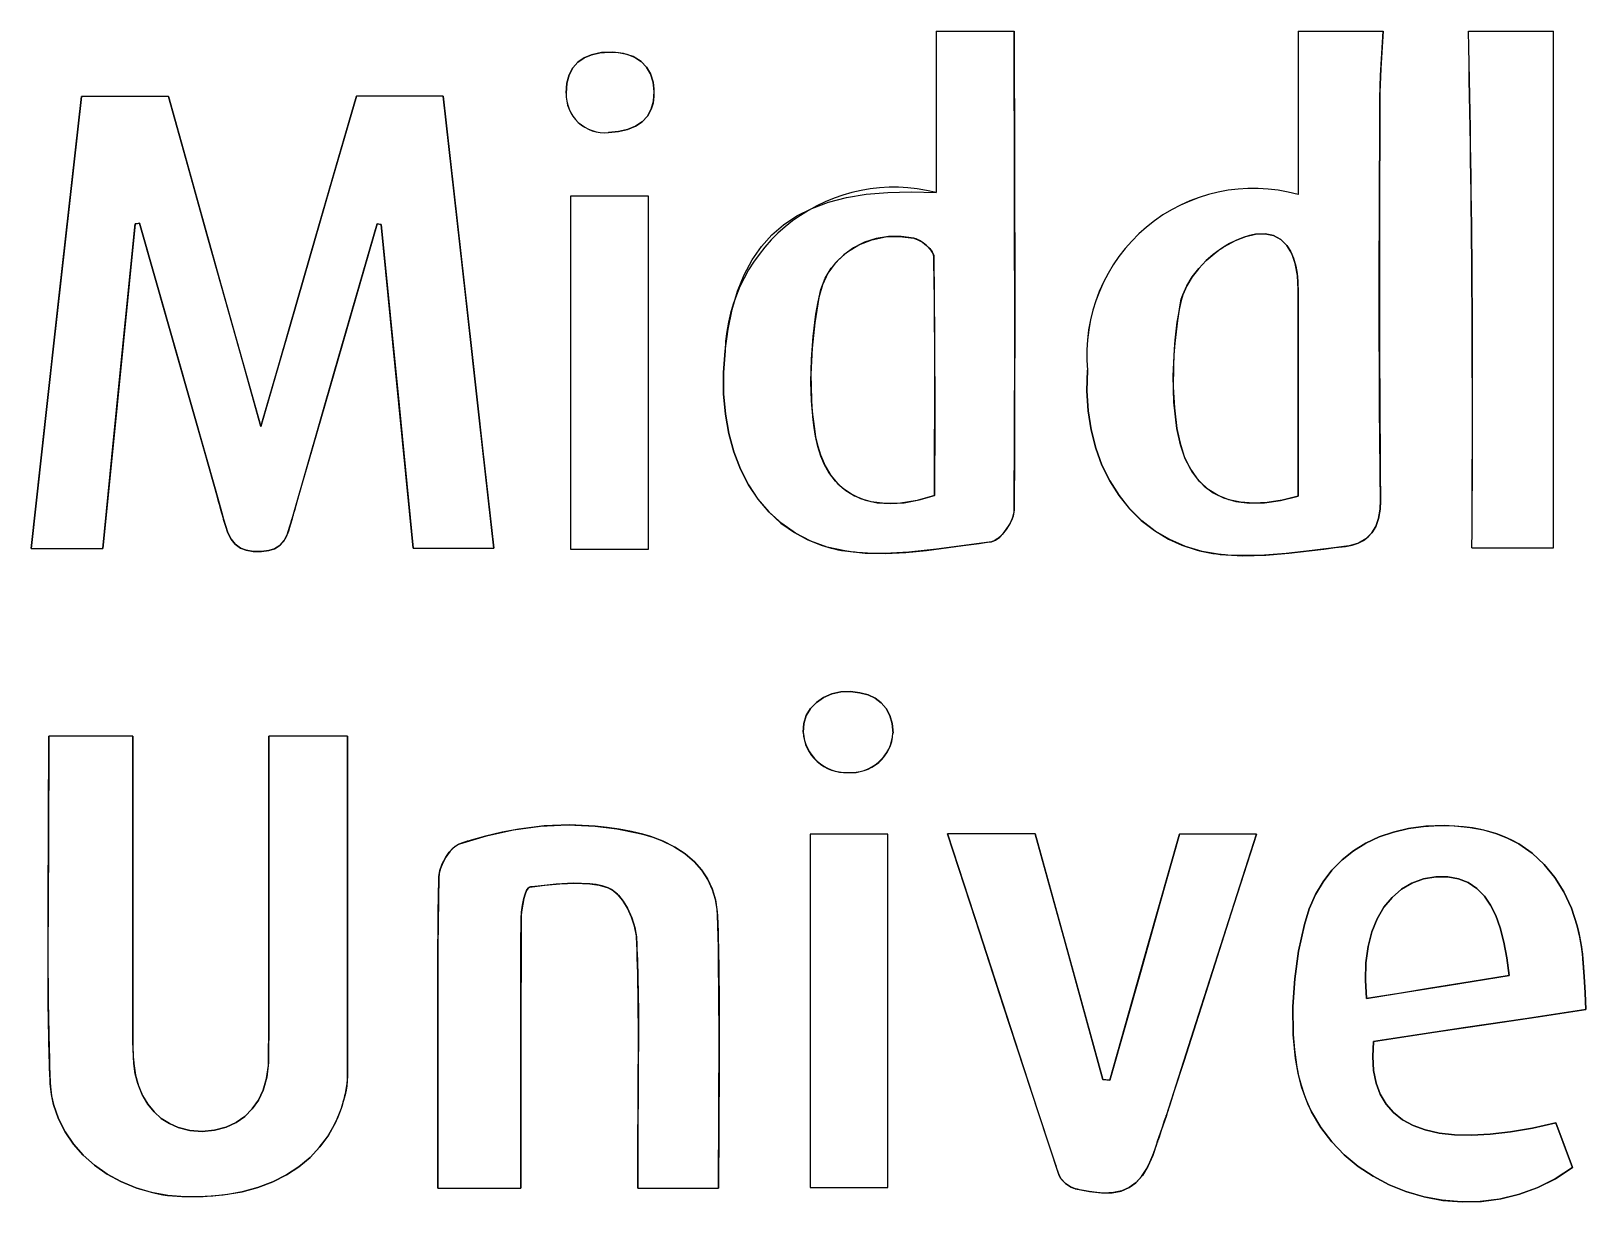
# Model space of a CAD drawing. Header units: millimetres. Extents: x 10 to 189, y 6 to 166.
# Drawn here: x 48.09 to 57.36, y 84.75 to 91.73 of the extents above; entities that cross this region are included whole.
import ezdxf

# ---------------------------------------------------------------- set-up
doc = ezdxf.new("R2010")
doc.units = ezdxf.units.MM

msp = doc.modelspace()

# ---------------------------------------------------------------- linework, layer by layer
at = {"color": 7, "linetype": 'Continuous'}
for p, q in [((53.4878, 91.729), (53.4878, 90.7664)), ((53.4878, 91.729), (53.9535, 91.729)), ((55.6468, 91.729), (55.6468, 90.7545)), ((55.6468, 91.729), (56.1548, 91.729)), ((56.6628, 91.729), (57.1708, 91.729)), ((57.1708, 88.6485), (57.1708, 91.729)), ((48.9096, 91.3394), (48.3914, 91.3394)), ((50.5492, 91.3403), (50.0317, 91.3403)), ((51.3078, 90.7452), (51.3078, 88.6406)), ((51.7731, 90.7452), (51.3078, 90.7452)), ((51.7731, 88.6406), (51.7731, 90.7452)), ((56.684, 88.6485), (57.1708, 88.6485)), ((48.091, 88.6443), (48.5193, 88.6443)), ((50.3699, 88.6453), (50.851, 88.6453)), ((51.3078, 88.6406), (51.7731, 88.6406)), ((48.697, 87.5255), (48.1975, 87.5255)), ((49.9789, 87.5254), (49.5086, 87.5254)), ((52.7364, 86.9398), (52.7364, 84.8336)), ((53.2014, 86.9398), (52.7364, 86.9398)), ((53.2014, 84.8336), (53.2014, 86.9398)), ((54.0795, 86.943), (53.5565, 86.943)), ((55.3987, 86.9407), (54.9392, 86.9407)), ((50.5176, 84.8309), (51.0112, 84.8309)), ((51.71, 84.8295), (52.1903, 84.8295)), ((52.7364, 84.8336), (53.2014, 84.8336))]:
    msp.add_line(p, q, dxfattribs=at)
at = {"color": 7, "linetype": 'Continuous', "flags": 128}
for points in [[(52.2298, 89.8235), (52.2204, 89.6927), (52.2211, 89.5662), (52.2319, 89.4449), (52.2523, 89.3293), (52.2823, 89.2202), (52.3216, 89.118), (52.37, 89.0235), (52.4261, 88.9389), (52.4904, 88.8628), (52.5629, 88.7959), (52.6432, 88.7388), (52.7203, 88.6971), (52.8032, 88.6638), (52.8226, 88.6575), (52.8423, 88.6517), (52.8622, 88.6463), (52.8825, 88.6414), (52.903, 88.637), (52.9238, 88.633), (52.9449, 88.6295), (53.0646, 88.617), (53.186, 88.6148), (53.3086, 88.6206), (53.432, 88.6325), (53.6493, 88.6612), (53.7444, 88.6746), (53.7568, 88.6763), (53.7693, 88.678), (53.7816, 88.6797), (53.794, 88.6813), (53.8064, 88.6829), (53.8188, 88.6845), (53.8428, 88.6933), (53.8682, 88.7123), (53.888, 88.7326), (53.9066, 88.7563), (53.9274, 88.7893), (53.9433, 88.8232), (53.9519, 88.8517), (53.9537, 88.8634), (53.954, 88.8683), (53.9541, 88.8704), (53.9541, 88.8713), (53.9542, 88.8717), (53.9542, 88.8719), (53.9542, 88.872), (53.9542, 88.872), (53.9542, 88.872), (53.9574, 89.8243), (53.9561, 90.7767), (53.9535, 91.729)], [(53.9535, 91.729), (53.9573, 90.1291), (53.9568, 89.4251), (53.9556, 89.1154), (53.9548, 88.9791), (53.9545, 88.9191), (53.9544, 88.9097), (53.9543, 88.9003), (53.9543, 88.8909), (53.9542, 88.8815), (53.9542, 88.872), (53.9477, 88.8358), (53.9309, 88.7958), (53.9066, 88.7563), (53.8827, 88.7267), (53.8573, 88.7031), (53.8352, 88.6894), (53.8258, 88.686), (53.8218, 88.685), (53.8201, 88.6847), (53.8193, 88.6846), (53.819, 88.6845), (53.8189, 88.6845), (53.8188, 88.6845), (53.8188, 88.6845), (53.8188, 88.6845), (53.6554, 88.6621), (53.4908, 88.6395), (53.3262, 88.622), (53.2181, 88.6156), (53.1109, 88.6151), (53.0175, 88.6206), (53.0053, 88.6218), (52.9932, 88.6231), (52.9811, 88.6245), (52.969, 88.626), (52.9569, 88.6277), (52.9449, 88.6295), (52.839, 88.6526), (52.7407, 88.6879), (52.6501, 88.7346), (52.5676, 88.7922), (52.4932, 88.8599), (52.4273, 88.9372), (52.37, 89.0235), (52.3216, 89.118), (52.2823, 89.2202), (52.2523, 89.3293), (52.2319, 89.4449), (52.2211, 89.5662), (52.2204, 89.6927), (52.2298, 89.8235)], [(54.3912, 89.7067), (54.3877, 89.5836), (54.395, 89.4649), (54.4127, 89.3512), (54.4404, 89.2432), (54.4777, 89.1414), (54.5243, 89.0466), (54.5797, 88.9591), (54.6421, 88.8813), (54.7123, 88.8119), (54.7899, 88.7514), (54.8744, 88.7004), (54.9543, 88.6639), (55.0391, 88.6356), (55.0587, 88.6304), (55.0786, 88.6257), (55.0988, 88.6214), (55.1191, 88.6175), (55.1397, 88.6141), (55.1605, 88.6112), (55.1815, 88.6087), (55.3174, 88.6011), (55.4547, 88.6048), (55.5927, 88.6163), (55.7308, 88.6323), (55.7998, 88.6408), (55.8685, 88.6492), (55.929, 88.6563), (55.9699, 88.6645), (56.0061, 88.6765), (56.0377, 88.6925), (56.0648, 88.7126), (56.0874, 88.7369), (56.111, 88.776), (56.1272, 88.823), (56.1363, 88.878), (56.1387, 88.9336), (56.1386, 88.9403), (56.1382, 88.9664), (56.1378, 88.996), (56.1374, 89.0257), (56.1371, 89.0554), (56.1367, 89.085), (56.1363, 89.1147), (56.1331, 89.4856), (56.1315, 90.1479), (56.1329, 90.8102), (56.1339, 91.1016), (56.1343, 91.2299), (56.1343, 91.2443), (56.1343, 91.2587), (56.1344, 91.2731), (56.1344, 91.2874), (56.1344, 91.3018), (56.1345, 91.3162), (56.1345, 91.3306), (56.1383, 91.4634), (56.1465, 91.5962), (56.1548, 91.729)], [(56.1548, 91.729), (56.1407, 91.5059), (56.136, 91.4078), (56.1349, 91.3646), (56.1346, 91.3456), (56.1345, 91.3372), (56.1345, 91.3335), (56.1345, 91.3319), (56.1345, 91.3312), (56.1345, 91.3309), (56.1345, 91.3307), (56.1345, 91.3306), (56.1322, 90.578), (56.1317, 89.8253), (56.1358, 89.163), (56.1362, 89.1214), (56.1367, 89.0798), (56.1373, 89.0382), (56.1378, 88.9966), (56.1384, 88.9549), (56.1387, 88.935), (56.1387, 88.9258), (56.1363, 88.878), (56.1272, 88.823), (56.111, 88.776), (56.0874, 88.7369), (56.052, 88.7022), (56.0066, 88.6767), (55.9509, 88.6601), (55.9209, 88.6552), (55.8762, 88.6501), (55.8278, 88.6443), (55.7794, 88.6383), (55.7308, 88.6323), (55.5761, 88.6147), (55.4216, 88.6031), (55.2866, 88.6017), (55.2277, 88.6046), (55.22, 88.6052), (55.2123, 88.6058), (55.2046, 88.6065), (55.1969, 88.6072), (55.1892, 88.6079), (55.1815, 88.6087), (55.0753, 88.6264), (54.9752, 88.656), (54.8816, 88.6967), (54.7948, 88.748), (54.7153, 88.8093), (54.6435, 88.8798), (54.5797, 88.9591), (54.5243, 89.0466), (54.4777, 89.1414), (54.4404, 89.2432), (54.4127, 89.3512), (54.395, 89.4649), (54.3877, 89.5836), (54.3912, 89.7067)], [(51.2816, 91.3594), (51.286, 91.4177), (51.2997, 91.4676), (51.3218, 91.5093), (51.3519, 91.5431), (51.3892, 91.5692), (51.433, 91.5879), (51.4829, 91.5993), (51.538, 91.6038), (51.5937, 91.6011), (51.6445, 91.591), (51.6898, 91.5733), (51.7288, 91.5479), (51.7607, 91.5149), (51.7847, 91.4741), (51.8002, 91.4254), (51.8057, 91.3837), (51.8057, 91.3395), (51.8, 91.2992), (51.789, 91.2634), (51.7663, 91.2223), (51.7349, 91.1888), (51.6955, 91.1624), (51.6484, 91.1431), (51.5943, 91.1305), (51.5336, 91.1244)], [(51.5336, 91.1244), (51.5943, 91.1305), (51.6484, 91.1431), (51.6955, 91.1624), (51.7349, 91.1888), (51.7663, 91.2223), (51.789, 91.2634), (51.8025, 91.3121), (51.8063, 91.3688), (51.8002, 91.4254), (51.7847, 91.4741), (51.7607, 91.5149), (51.7288, 91.5479), (51.6812, 91.5774), (51.6248, 91.5959), (51.5608, 91.6036), (51.4935, 91.6008), (51.433, 91.5879), (51.3892, 91.5692), (51.3519, 91.5431), (51.3218, 91.5093), (51.2997, 91.4676), (51.286, 91.4177), (51.2816, 91.3594)], [(48.3914, 91.3394), (48.2234, 89.8319), (48.091, 88.6443)], [(48.091, 88.6443), (48.1754, 89.4009), (48.2594, 90.1548), (48.3914, 91.3394)], [(49.4609, 89.3721), (49.3531, 89.757), (49.2482, 90.1311), (49.1457, 90.4968), (49.027, 90.9203), (48.9096, 91.3394)], [(48.9096, 91.3394), (49.0092, 90.984), (49.1095, 90.6258), (49.2114, 90.2626), (49.2928, 89.972), (49.3759, 89.6755), (49.4609, 89.3721)], [(50.0317, 91.3403), (49.8756, 90.802), (49.7178, 90.2578), (49.6337, 89.9678), (49.5482, 89.673), (49.4609, 89.3721)], [(49.4609, 89.3721), (49.5717, 89.7539), (49.6797, 90.1265), (49.7858, 90.4923), (49.9091, 90.9176), (50.0317, 91.3403)], [(50.851, 88.6453), (50.766, 89.4045), (50.6815, 90.159), (50.5492, 91.3403)], [(50.5492, 91.3403), (50.7177, 89.8361), (50.7841, 89.2423), (50.851, 88.6453)], [(52.2298, 89.8235), (52.2478, 89.9514), (52.2727, 90.0694), (52.3049, 90.1777), (52.3445, 90.2763), (52.3919, 90.3655), (52.4462, 90.444), (52.5084, 90.5137), (52.5788, 90.5747), (52.6577, 90.6272), (52.7471, 90.6721), (52.8458, 90.7084), (52.9541, 90.7363), (53.0721, 90.7558), (53.2003, 90.7673), (53.3387, 90.7708), (53.4878, 90.7664)], [(48.5193, 88.6443), (48.5733, 89.1899), (48.6271, 89.7317), (48.7111, 90.5792)], [(48.7111, 90.5792), (48.6041, 89.4999), (48.5193, 88.6443)], [(48.7111, 90.5792), (48.7254, 90.5813), (48.7366, 90.5829)], [(48.7366, 90.5829), (48.7223, 90.5808), (48.7111, 90.5792)], [(48.7366, 90.5829), (49.0541, 89.4746), (49.192, 88.9864), (49.2021, 88.9506), (49.2121, 88.9148), (49.2221, 88.8789), (49.2321, 88.8431), (49.2386, 88.8197), (49.2406, 88.8126), (49.25, 88.7804), (49.2651, 88.7374), (49.2837, 88.7002), (49.3082, 88.6697), (49.3407, 88.6465), (49.374, 88.6339), (49.4151, 88.6269), (49.4643, 88.626), (49.5083, 88.6314), (49.5433, 88.6427), (49.5765, 88.6639), (49.6006, 88.692), (49.618, 88.7258), (49.6351, 88.7771), (49.6419, 88.8015), (49.645, 88.8125), (49.6463, 88.8173), (49.6469, 88.8195), (49.6472, 88.8204), (49.6473, 88.8209), (49.6474, 88.821), (49.6474, 88.8211), (49.6474, 88.8212), (49.9002, 89.7006), (50.1545, 90.5796)], [(50.1545, 90.5796), (49.8697, 89.5951), (49.7449, 89.1618), (49.6903, 88.9711), (49.6663, 88.8871), (49.6631, 88.8762), (49.66, 88.8652), (49.6568, 88.8542), (49.6537, 88.8432), (49.6506, 88.8322), (49.6474, 88.8212), (49.6368, 88.7831), (49.6259, 88.7472), (49.6129, 88.7144), (49.5961, 88.6854), (49.5735, 88.6612), (49.5433, 88.6427), (49.5083, 88.6314), (49.4643, 88.626), (49.4151, 88.6269), (49.374, 88.6339), (49.3407, 88.6465), (49.3082, 88.6697), (49.2837, 88.7002), (49.2651, 88.7374), (49.25, 88.7804), (49.2391, 88.8178), (49.2376, 88.8231), (49.2305, 88.8486), (49.2234, 88.8741), (49.2163, 88.8997), (49.2092, 88.9252), (49.202, 88.9508), (49.1251, 89.2242), (48.9862, 89.7121), (48.7366, 90.5829)], [(50.1545, 90.5796), (50.1681, 90.5777), (50.1789, 90.5762)], [(50.1789, 90.5762), (50.1652, 90.5781), (50.1545, 90.5796)], [(50.1789, 90.5762), (50.2856, 89.4979), (50.3699, 88.6453)], [(50.3699, 88.6453), (50.2627, 89.7294), (50.1789, 90.5762)], [(53.4797, 88.9599), (53.375, 88.9307), (53.2768, 88.9148), (53.1854, 88.9122), (53.1014, 88.9228), (53.0398, 88.9408), (52.9836, 88.9673), (52.9329, 89.0022), (52.888, 89.0454), (52.8491, 89.0971), (52.823, 89.1435), (52.801, 89.1951), (52.783, 89.2517), (52.7693, 89.3135), (52.7614, 89.3648), (52.7554, 89.4117), (52.7457, 89.5236), (52.742, 89.6367), (52.7447, 89.7721), (52.7548, 89.9071), (52.7718, 90.0406), (52.7843, 90.1154), (52.8009, 90.1888), (52.8275, 90.2559), (52.8635, 90.3158), (52.9077, 90.3681), (52.959, 90.4125), (53.0285, 90.4548), (53.1047, 90.4847), (53.1857, 90.5015), (53.2697, 90.5048), (53.3547, 90.494)], [(53.4797, 88.9599), (53.4799, 89.756), (53.4779, 90.1086), (53.4762, 90.2639), (53.4752, 90.3322), (53.4751, 90.3412), (53.4749, 90.3501), (53.4748, 90.3591), (53.4746, 90.368), (53.4745, 90.377), (53.4743, 90.3859), (53.4701, 90.403), (53.4591, 90.4214), (53.432, 90.4504), (53.4108, 90.467), (53.3884, 90.4808), (53.369, 90.4897), (53.3609, 90.4924), (53.3574, 90.4933), (53.3559, 90.4937), (53.3552, 90.4938), (53.3549, 90.4939), (53.3548, 90.4939), (53.3548, 90.4939), (53.3547, 90.494), (53.3547, 90.494), (53.2792, 90.5043), (53.2042, 90.5035), (53.1313, 90.4918), (53.0616, 90.4696), (52.9967, 90.4375), (52.9377, 90.3957), (52.8861, 90.3447), (52.8432, 90.2848), (52.8103, 90.2165), (52.7889, 90.1402)], [(54.9245, 89.3599), (54.907, 89.5156), (54.9024, 89.6741), (54.9094, 89.8334), (54.9142, 89.8868), (54.9201, 89.94), (54.927, 89.9929), (54.935, 90.0455), (54.9439, 90.0975), (54.9508, 90.1301), (54.9593, 90.1571), (54.9835, 90.2109), (55.0161, 90.2638), (55.0552, 90.3143), (55.0993, 90.361), (55.1588, 90.4118), (55.1657, 90.4169), (55.1725, 90.4218), (55.1794, 90.4266), (55.1863, 90.4312), (55.1931, 90.4356), (55.2, 90.4399), (55.2081, 90.4448), (55.2745, 90.4798), (55.3359, 90.504), (55.3924, 90.5176), (55.4501, 90.5203), (55.501, 90.5099), (55.5446, 90.4866), (55.5808, 90.4508), (55.6029, 90.416), (55.6206, 90.3746), (55.6339, 90.3266), (55.6378, 90.3059), (55.6411, 90.2843), (55.6437, 90.2617), (55.6455, 90.2381), (55.6466, 90.2136), (55.6469, 90.1881), (55.647, 89.5747), (55.647, 88.9555)], [(55.647, 88.9555), (55.647, 89.6485), (55.647, 89.9509), (55.647, 89.9905), (55.647, 90.03), (55.647, 90.0695), (55.647, 90.1091), (55.647, 90.1486), (55.6469, 90.1881), (55.6427, 90.2711), (55.6301, 90.3427), (55.6094, 90.4027), (55.5808, 90.4508), (55.5446, 90.4866), (55.501, 90.5099), (55.4501, 90.5203), (55.3924, 90.5176), (55.357, 90.5102), (55.3197, 90.4985), (55.2803, 90.4825), (55.2389, 90.4621), (55.2017, 90.441), (55.1835, 90.4293), (55.1407, 90.3977), (55.0993, 90.361), (55.0552, 90.3143), (55.0161, 90.2638), (54.9835, 90.2109), (54.9593, 90.1571), (54.949, 90.1228), (54.9389, 90.0692), (54.9284, 90.0025), (54.9195, 89.9352), (54.9123, 89.8674), (54.907, 89.7993), (54.9037, 89.731), (54.9029, 89.606), (54.9096, 89.482), (54.9245, 89.3599)], [(53.3547, 90.494), (53.3799, 90.4851), (53.4066, 90.4699), (53.432, 90.4504), (53.4504, 90.4321), (53.4646, 90.4134), (53.4722, 90.3975), (53.4739, 90.3909), (53.4742, 90.3881), (53.4743, 90.3869), (53.4743, 90.3863), (53.4743, 90.3861), (53.4743, 90.386), (53.4743, 90.3859), (53.4743, 90.3859), (53.4743, 90.3859), (53.4793, 89.9085), (53.4801, 89.4327), (53.4797, 88.9599)], [(52.7889, 90.1402), (52.7646, 89.9903), (52.7487, 89.8376), (52.7421, 89.6839), (52.7453, 89.5306), (52.7482, 89.4871), (52.752, 89.4439), (52.7567, 89.4009), (52.7623, 89.3582), (52.7699, 89.3102), (52.7824, 89.2539), (52.7985, 89.2019), (52.8267, 89.1363), (52.8614, 89.079), (52.9023, 89.0301), (52.9491, 88.9896), (53.0017, 88.9575), (53.0666, 88.9318), (53.1378, 88.9165), (53.2151, 88.9116), (53.298, 88.9172), (53.3864, 88.9333), (53.4797, 88.9599)], [(54.9245, 89.3599), (54.943, 89.2712), (54.9687, 89.1924), (55.0015, 89.1235), (55.0413, 89.0645), (55.088, 89.0153), (55.1415, 88.9758), (55.2017, 88.9462), (55.2754, 88.9247), (55.357, 88.915), (55.4462, 88.9169), (55.5429, 88.9305), (55.647, 88.9555)], [(55.647, 88.9555), (55.5521, 88.9323), (55.4632, 88.9185), (55.3806, 88.9144), (55.3042, 88.9198), (55.2342, 88.935), (55.1708, 88.9598), (55.1139, 88.9943), (55.0592, 89.0436), (55.0127, 89.1048), (54.9747, 89.1778), (54.9452, 89.2628), (54.9245, 89.3599)], [(53.2313, 87.5435), (53.2263, 87.6001), (53.2127, 87.649), (53.191, 87.6903), (53.1617, 87.7242), (53.1253, 87.751), (53.0823, 87.7708), (53.0332, 87.784), (52.9785, 87.7908), (52.9206, 87.789), (52.8663, 87.7771), (52.8171, 87.7559), (52.7743, 87.7267), (52.7394, 87.6904), (52.7137, 87.6481), (52.6986, 87.6008), (52.6956, 87.5495)], [(52.6956, 87.5495), (52.6986, 87.6008), (52.7137, 87.6481), (52.7394, 87.6904), (52.7743, 87.7267), (52.8171, 87.7559), (52.8663, 87.7771), (52.9206, 87.789), (52.9785, 87.7908), (53.0332, 87.784), (53.0823, 87.7708), (53.1253, 87.751), (53.1617, 87.7242), (53.191, 87.6903), (53.2127, 87.649), (53.2263, 87.6001), (53.2313, 87.5435)], [(48.1975, 87.5255), (48.1942, 86.8729), (48.1915, 86.2253), (48.1934, 85.9414), (48.1986, 85.658), (48.1999, 85.6082), (48.2014, 85.5584), (48.2029, 85.5085), (48.2045, 85.4629), (48.2064, 85.4348), (48.2135, 85.3807), (48.225, 85.3282), (48.2537, 85.2441), (48.2934, 85.1653), (48.3432, 85.0924), (48.4022, 85.0259), (48.4695, 84.9662), (48.5442, 84.9138), (48.6255, 84.8693), (48.7212, 84.8301), (48.8225, 84.8015), (48.8498, 84.7959), (48.8774, 84.791), (48.9052, 84.787), (48.9334, 84.7838), (48.9617, 84.7814), (48.991, 84.7798), (49.1175, 84.7796), (49.2369, 84.7893), (49.3489, 84.8088), (49.444, 84.8347), (49.5324, 84.8684), (49.6138, 84.9095), (49.6879, 84.958), (49.7546, 85.0137), (49.8097, 85.072), (49.8579, 85.1363), (49.8989, 85.2065), (49.9219, 85.2559), (49.9416, 85.3078), (49.9455, 85.3198), (49.9493, 85.3319), (49.9529, 85.3441), (49.9564, 85.3564), (49.9597, 85.3689), (49.9628, 85.3815), (49.9657, 85.3942), (49.9756, 85.4526), (49.9778, 85.4785), (49.9782, 85.4899), (49.9783, 85.495), (49.9783, 85.4972), (49.9783, 85.4981), (49.9783, 85.4986), (49.9783, 85.4987), (49.9783, 85.4988), (49.9783, 85.4989), (49.9783, 85.4989), (49.9788, 86.1685), (49.9789, 86.8425), (49.9789, 87.5254)], [(49.9789, 87.5254), (49.9789, 86.9511), (49.9788, 86.3835), (49.9786, 85.8875), (49.9785, 85.6698), (49.9784, 85.5741), (49.9784, 85.5634), (49.9784, 85.5526), (49.9784, 85.5419), (49.9783, 85.5311), (49.9783, 85.5204), (49.9783, 85.5096), (49.9783, 85.4989), (49.974, 85.4399), (49.9698, 85.4142), (49.9676, 85.4029), (49.9665, 85.398), (49.9661, 85.3958), (49.9659, 85.3949), (49.9658, 85.3945), (49.9657, 85.3943), (49.9657, 85.3942), (49.9657, 85.3942), (49.9657, 85.3942), (49.9406, 85.305), (49.9067, 85.2222), (49.8642, 85.146), (49.8134, 85.0764), (49.7546, 85.0137), (49.6879, 84.958), (49.6138, 84.9095), (49.5324, 84.8684), (49.444, 84.8347), (49.3489, 84.8088), (49.2641, 84.7931), (49.1749, 84.783), (49.0814, 84.7786), (48.9846, 84.7801), (48.9074, 84.7867), (48.8091, 84.8046), (48.7148, 84.8323), (48.6255, 84.8693), (48.5442, 84.9138), (48.4695, 84.9662), (48.4022, 85.0259), (48.3432, 85.0924), (48.2934, 85.1653), (48.2537, 85.2441), (48.225, 85.3282), (48.2121, 85.3889), (48.2051, 85.4518), (48.2041, 85.4746), (48.2029, 85.5101), (48.2017, 85.5457), (48.2007, 85.5812), (48.1997, 85.6167), (48.1935, 85.9341), (48.1919, 86.5023), (48.1952, 87.0123), (48.1975, 87.5255)], [(49.5086, 87.5254), (49.5086, 87.4538), (49.5086, 87.3863), (49.5086, 87.3291), (49.5086, 87.3043), (49.5086, 87.2934), (49.5086, 87.2886), (49.5086, 87.2865), (49.5086, 87.2856), (49.5086, 87.2852), (49.5086, 87.285), (49.5086, 87.2849), (49.5086, 87.2848), (49.5094, 86.0865), (49.5084, 85.7913), (49.5082, 85.7581), (49.508, 85.725), (49.5078, 85.6919), (49.5076, 85.6587), (49.5074, 85.6256), (49.5071, 85.5934), (49.5068, 85.5788), (49.4972, 85.4921), (49.475, 85.4141), (49.4466, 85.3544), (49.41, 85.3021), (49.3659, 85.2577), (49.3149, 85.2217), (49.2535, 85.193), (49.1856, 85.1749), (49.1115, 85.1681), (49.0372, 85.1735), (48.9683, 85.1913), (48.9155, 85.2149), (48.8675, 85.2463), (48.8247, 85.2848), (48.7875, 85.3302), (48.7531, 85.3887), (48.7269, 85.4548), (48.7228, 85.4686), (48.719, 85.4826), (48.7156, 85.4969), (48.7125, 85.5115), (48.7098, 85.5264), (48.7075, 85.5414), (48.7056, 85.5568), (48.704, 85.5723), (48.6978, 85.7022), (48.6973, 85.7595), (48.6973, 85.7847), (48.6973, 85.7958), (48.6972, 85.8007), (48.6972, 85.8029), (48.6972, 85.8038), (48.6972, 85.8042), (48.6972, 85.8044), (48.6972, 85.8045), (48.6972, 85.8045), (48.6969, 86.6448), (48.6969, 87.0145), (48.697, 87.1772), (48.697, 87.2488), (48.697, 87.2582), (48.697, 87.2675), (48.697, 87.2769), (48.697, 87.2863), (48.697, 87.2957), (48.697, 87.305), (48.697, 87.5255)], [(48.697, 87.5255), (48.697, 87.4028), (48.697, 87.3481), (48.697, 87.324), (48.697, 87.3134), (48.697, 87.3087), (48.697, 87.3067), (48.697, 87.3058), (48.697, 87.3054), (48.697, 87.3052), (48.697, 87.3051), (48.697, 87.305), (48.6969, 86.4648), (48.697, 86.095), (48.6971, 85.9324), (48.6972, 85.8608), (48.6972, 85.8514), (48.6972, 85.842), (48.6972, 85.8327), (48.6972, 85.8233), (48.6972, 85.8139), (48.6972, 85.8045), (48.6984, 85.6743), (48.7007, 85.6171), (48.7024, 85.592), (48.7032, 85.581), (48.7036, 85.5761), (48.7038, 85.574), (48.7039, 85.5731), (48.7039, 85.5726), (48.704, 85.5725), (48.704, 85.5724), (48.704, 85.5723), (48.7142, 85.5035), (48.7318, 85.44), (48.7564, 85.3821), (48.7875, 85.3302), (48.8247, 85.2848), (48.8675, 85.2463), (48.9155, 85.2149), (48.9683, 85.1913), (49.0372, 85.1735), (49.1115, 85.1681), (49.1856, 85.1749), (49.2535, 85.193), (49.3149, 85.2217), (49.3659, 85.2577), (49.41, 85.3021), (49.4466, 85.3544), (49.475, 85.4141), (49.4957, 85.4845), (49.506, 85.5621), (49.507, 85.5835), (49.5073, 85.6192), (49.5077, 85.6685), (49.508, 85.7177), (49.5083, 85.7669), (49.5085, 85.8161), (49.5096, 86.3433), (49.509, 86.8706), (49.5087, 87.1026), (49.5086, 87.2046), (49.5086, 87.2161), (49.5086, 87.2275), (49.5086, 87.239), (49.5086, 87.2505), (49.5086, 87.2619), (49.5086, 87.2734), (49.5086, 87.2848), (49.5086, 87.3614), (49.5086, 87.4406), (49.5086, 87.5254)], [(52.1903, 84.8295), (52.1924, 85.2919), (52.1948, 85.7469), (52.1915, 86.1972), (52.1902, 86.2635), (52.1886, 86.3298), (52.1867, 86.3961), (52.1847, 86.458), (52.1823, 86.4909), (52.1723, 86.5521), (52.1556, 86.6089), (52.1275, 86.6707), (52.0911, 86.7263), (52.0473, 86.776), (51.9921, 86.8234), (51.9297, 86.864), (51.8612, 86.898), (51.7873, 86.9258), (51.7386, 86.94), (51.6712, 86.956), (51.5991, 86.97), (51.5271, 86.9809), (51.455, 86.9888), (51.3026, 86.9956), (51.1506, 86.9896), (50.9994, 86.9714), (50.9001, 86.9529), (50.8013, 86.9296), (50.7148, 86.9051), (50.7035, 86.9017), (50.6922, 86.8981), (50.681, 86.8946), (50.6697, 86.8909), (50.6584, 86.8872), (50.6472, 86.8834), (50.6178, 86.8667), (50.5894, 86.8388), (50.5639, 86.8033), (50.5461, 86.7701), (50.5327, 86.7362), (50.5255, 86.7073), (50.5239, 86.6953), (50.5235, 86.6902), (50.5234, 86.688), (50.5234, 86.687), (50.5233, 86.6866), (50.5233, 86.6864), (50.5233, 86.6863), (50.5233, 86.6863), (50.5233, 86.6863), (50.5171, 86.269), (50.5165, 85.8516), (50.5175, 85.4842), (50.5175, 85.4481), (50.5176, 85.412), (50.5176, 85.3759), (50.5176, 85.3493), (50.5176, 85.3352), (50.5176, 85.3211), (50.5176, 85.307), (50.5176, 85.2929), (50.5176, 85.0635), (50.5176, 84.8309)], [(50.5176, 84.8309), (50.5176, 85.1613), (50.5176, 85.305), (50.5176, 85.3191), (50.5176, 85.3331), (50.5176, 85.3472), (50.5176, 85.3707), (50.5176, 85.4068), (50.5175, 85.4429), (50.5175, 85.4789), (50.5174, 85.515), (50.5166, 86.171), (50.519, 86.4596), (50.5211, 86.5866), (50.5214, 86.6008), (50.5217, 86.615), (50.522, 86.6293), (50.5223, 86.6435), (50.5226, 86.6578), (50.523, 86.672), (50.5233, 86.6863), (50.529, 86.7235), (50.5432, 86.7636), (50.5639, 86.8033), (50.5851, 86.8336), (50.6085, 86.8589), (50.6301, 86.8753), (50.6397, 86.8804), (50.6439, 86.8822), (50.6457, 86.8829), (50.6465, 86.8832), (50.6469, 86.8833), (50.647, 86.8834), (50.6471, 86.8834), (50.6471, 86.8834), (50.6472, 86.8834), (50.8065, 86.9309), (50.9671, 86.9659), (51.129, 86.9877), (51.2917, 86.9956), (51.455, 86.9888), (51.5834, 86.9726), (51.7119, 86.9467), (51.7447, 86.9384), (51.7721, 86.9305), (51.799, 86.9219), (51.8253, 86.9125), (51.8509, 86.9024), (51.9235, 86.8675), (51.9893, 86.8254), (52.0473, 86.776), (52.09, 86.7278), (52.1256, 86.6739), (52.1535, 86.6143), (52.173, 86.5488), (52.1835, 86.4772), (52.1848, 86.4535), (52.1864, 86.4062), (52.1878, 86.3588), (52.1891, 86.3115), (52.1902, 86.2641), (52.1912, 86.2168), (52.192, 86.1694), (52.1946, 85.9081), (52.1941, 85.5526), (52.1917, 85.1935), (52.1903, 84.8295)], [(57.3636, 85.8944), (57.3585, 85.9951), (57.3539, 86.0919), (57.3461, 86.1973), (57.3454, 86.2039), (57.3448, 86.2104), (57.3441, 86.217), (57.3433, 86.2235), (57.3425, 86.23), (57.3418, 86.2366), (57.3388, 86.2587), (57.327, 86.3275), (57.3117, 86.3933), (57.2772, 86.4995), (57.2328, 86.5962), (57.1787, 86.6832), (57.1155, 86.7601), (57.0434, 86.8265), (56.9628, 86.8822), (56.9212, 86.9049), (56.8778, 86.9251), (56.8325, 86.9426), (56.7855, 86.9574), (56.7368, 86.9695), (56.6865, 86.9788), (56.6338, 86.9854), (56.5197, 86.9917), (56.41, 86.9879), (56.3054, 86.9742), (56.2152, 86.9531), (56.1302, 86.9239), (56.0506, 86.8866), (55.977, 86.8412), (55.9098, 86.7878), (55.8494, 86.7265), (55.7963, 86.6572), (55.7509, 86.58), (55.7135, 86.495), (55.6848, 86.4023)], [(55.6848, 86.4023), (55.7135, 86.495), (55.7509, 86.58), (55.7963, 86.6572), (55.8494, 86.7265), (55.9098, 86.7878), (55.977, 86.8412), (56.0506, 86.8866), (56.1302, 86.9239), (56.2152, 86.9531), (56.3054, 86.9742), (56.3942, 86.9865), (56.4868, 86.9916), (56.5827, 86.9894), (56.6736, 86.9807), (56.7522, 86.966), (56.8268, 86.9446), (56.897, 86.9166), (56.9628, 86.8822), (57.0434, 86.8265), (57.1155, 86.7601), (57.1787, 86.6832), (57.2328, 86.5962), (57.2772, 86.4995), (57.3117, 86.3933), (57.3192, 86.3632), (57.326, 86.3325), (57.332, 86.3011), (57.3373, 86.2691), (57.3416, 86.2374), (57.3427, 86.2291), (57.3436, 86.2208), (57.3482, 86.1749), (57.3539, 86.0919), (57.3585, 85.9951), (57.3636, 85.8944)], [(53.5565, 86.943), (53.7444, 86.364), (53.9295, 85.7948), (54.0917, 85.2991), (54.1632, 85.082), (54.1947, 84.9865), (54.1983, 84.9758), (54.2018, 84.9651), (54.2053, 84.9544), (54.2089, 84.9437), (54.2124, 84.933), (54.216, 84.9223), (54.2195, 84.9116), (54.2349, 84.8841), (54.2598, 84.8585), (54.2934, 84.8361), (54.3086, 84.8295), (54.3152, 84.8274), (54.318, 84.8266), (54.3192, 84.8263), (54.3198, 84.8261), (54.32, 84.8261), (54.3201, 84.8261), (54.3202, 84.826), (54.3202, 84.826), (54.3202, 84.826), (54.4028, 84.8096), (54.475, 84.8015), (54.5381, 84.8024), (54.5929, 84.8127), (54.6405, 84.833), (54.6794, 84.8614), (54.7138, 84.8995), (54.7446, 84.9477), (54.7634, 84.9852), (54.7811, 85.0275), (54.785, 85.0376), (54.7888, 85.048), (54.7927, 85.0586), (54.7964, 85.0695), (54.8002, 85.0806), (54.8039, 85.092), (54.8077, 85.1037), (54.8378, 85.1932), (54.8513, 85.2326), (54.8571, 85.2499), (54.8596, 85.2576), (54.8607, 85.2609), (54.8611, 85.2624), (54.8613, 85.2631), (54.8614, 85.2634), (54.8615, 85.2635), (54.8615, 85.2635), (54.8615, 85.2636), (55.0394, 85.8187), (55.2181, 86.3768), (55.3987, 86.9407)], [(55.3987, 86.9407), (55.2469, 86.4666), (55.0965, 85.9969), (54.9648, 85.5858), (54.9069, 85.4053), (54.8815, 85.326), (54.8782, 85.3156), (54.8748, 85.3052), (54.8715, 85.2948), (54.8682, 85.2844), (54.8648, 85.274), (54.8615, 85.2636), (54.8312, 85.1741), (54.8178, 85.1347), (54.812, 85.1173), (54.8096, 85.1097), (54.8085, 85.1063), (54.808, 85.1048), (54.8078, 85.1042), (54.8077, 85.1039), (54.8077, 85.1038), (54.8077, 85.1037), (54.8077, 85.1037), (54.7802, 85.0251), (54.7508, 84.9594), (54.7184, 84.9058), (54.682, 84.8638), (54.6405, 84.833), (54.5963, 84.8137), (54.5458, 84.8032), (54.4884, 84.801), (54.4462, 84.8038), (54.4003, 84.81), (54.3895, 84.8118), (54.3784, 84.8138), (54.3672, 84.8159), (54.3558, 84.8182), (54.3441, 84.8207), (54.3323, 84.8233), (54.3202, 84.826), (54.2897, 84.8381), (54.2598, 84.8585), (54.2324, 84.8873), (54.224, 84.9009), (54.2213, 84.9069), (54.2202, 84.9095), (54.2198, 84.9107), (54.2197, 84.9112), (54.2196, 84.9114), (54.2196, 84.9115), (54.2195, 84.9115), (54.2195, 84.9116), (54.2195, 84.9116), (54.0546, 85.4123), (53.89, 85.9161), (53.7245, 86.4255), (53.5565, 86.943)], [(54.4827, 85.4787), (54.2575, 86.2965), (54.0795, 86.943)], [(54.0795, 86.943), (54.3058, 86.121), (54.4827, 85.4787)], [(54.9392, 86.9407), (54.8224, 86.5265), (54.7064, 86.1155), (54.5253, 85.4731)], [(54.5253, 85.4731), (54.756, 86.2913), (54.9392, 86.9407)], [(51.71, 84.8295), (51.71, 84.9419), (51.71, 84.9911), (51.71, 85.0128), (51.71, 85.0223), (51.71, 85.0265), (51.71, 85.0283), (51.71, 85.0291), (51.71, 85.0295), (51.71, 85.0296), (51.71, 85.0297), (51.71, 85.0297), (51.7116, 85.3907), (51.7131, 85.7517), (51.709, 86.1124), (51.7078, 86.1568), (51.7065, 86.2012), (51.7049, 86.2456), (51.7032, 86.29), (51.7018, 86.3223), (51.7008, 86.3338), (51.6897, 86.3918), (51.6718, 86.4459), (51.6474, 86.4987), (51.6192, 86.545), (51.5875, 86.5836), (51.5534, 86.6113), (51.5323, 86.6214), (51.497, 86.6322), (51.4605, 86.6401), (51.423, 86.6454), (51.3243, 86.6491), (51.2229, 86.6429), (51.1335, 86.6333), (51.0947, 86.6288), (51.0778, 86.6268), (51.0733, 86.6264), (51.0689, 86.6259), (51.0645, 86.6254), (51.0554, 86.6193), (51.0465, 86.6045), (51.038, 86.5827), (51.0303, 86.5562), (51.0175, 86.489), (51.0145, 86.4605), (51.0139, 86.4489), (51.0137, 86.4441), (51.0137, 86.442), (51.0137, 86.4411), (51.0137, 86.4407), (51.0137, 86.4405), (51.0137, 86.4405), (51.0137, 86.4404), (51.0137, 86.4404), (51.0108, 85.6713), (51.0111, 85.3329), (51.0112, 85.184), (51.0112, 85.1694), (51.0112, 85.1548), (51.0112, 85.1401), (51.0112, 85.1255), (51.0112, 85.1109), (51.0112, 85.0963), (51.0112, 85.0816), (51.0112, 85.067), (51.0112, 84.9522), (51.0112, 84.8309)], [(51.0112, 84.8309), (51.0112, 84.9), (51.0112, 84.9662), (51.0112, 85.0229), (51.0112, 85.0476), (51.0112, 85.0585), (51.0112, 85.0633), (51.0112, 85.0654), (51.0112, 85.0663), (51.0112, 85.0667), (51.0112, 85.0669), (51.0112, 85.067), (51.0112, 85.067), (51.0109, 85.8361), (51.0118, 86.1745), (51.0127, 86.3234), (51.0132, 86.3889), (51.0133, 86.3975), (51.0134, 86.4061), (51.0134, 86.4147), (51.0135, 86.4232), (51.0136, 86.4318), (51.0137, 86.4404), (51.016, 86.4764), (51.0218, 86.5165), (51.0303, 86.5562), (51.038, 86.5827), (51.0465, 86.6045), (51.0554, 86.6193), (51.0605, 86.6239), (51.0628, 86.625), (51.0638, 86.6253), (51.0642, 86.6253), (51.0644, 86.6254), (51.0645, 86.6254), (51.0645, 86.6254), (51.0645, 86.6254), (51.0645, 86.6254), (51.0645, 86.6254), (51.1539, 86.6357), (51.2447, 86.6448), (51.335, 86.6493), (51.423, 86.6454), (51.4794, 86.6364), (51.5334, 86.621), (51.5646, 86.6037), (51.5946, 86.5761), (51.6224, 86.5403), (51.6474, 86.4987), (51.6734, 86.4416), (51.692, 86.3832), (51.7014, 86.328), (51.7019, 86.3195), (51.7032, 86.2898), (51.7045, 86.2565), (51.7057, 86.2232), (51.7068, 86.1899), (51.7078, 86.1566), (51.7087, 86.1233), (51.7095, 86.09), (51.7126, 85.8805), (51.7117, 85.4041), (51.7104, 85.1945), (51.71, 85.1022), (51.71, 85.0901), (51.71, 85.0781), (51.71, 85.066), (51.71, 85.0539), (51.71, 85.0418), (51.71, 85.0297), (51.71, 84.8295)], [(56.9061, 86.097), (56.8924, 86.2029), (56.8746, 86.2977), (56.8524, 86.3816), (56.8258, 86.4548), (56.7948, 86.5176), (56.7592, 86.5702), (56.7136, 86.6174), (56.662, 86.6522), (56.6042, 86.675), (56.5401, 86.686), (56.4696, 86.6856), (56.395, 86.6736), (56.3257, 86.6489), (56.263, 86.6122), (56.2074, 86.564), (56.1593, 86.5051), (56.1193, 86.436), (56.0877, 86.3574), (56.0651, 86.2699), (56.052, 86.1743), (56.0489, 86.071), (56.0561, 85.9609)], [(56.0561, 85.9609), (56.0489, 86.071), (56.052, 86.1743), (56.0651, 86.2699), (56.0877, 86.3574), (56.1193, 86.436), (56.1593, 86.5051), (56.2074, 86.564), (56.263, 86.6122), (56.3257, 86.6489), (56.395, 86.6736), (56.4696, 86.6856), (56.5401, 86.686), (56.6042, 86.675), (56.662, 86.6522), (56.7136, 86.6174), (56.7592, 86.5702), (56.7948, 86.5176), (56.8258, 86.4548), (56.8524, 86.3816), (56.8746, 86.2977), (56.8924, 86.2029), (56.9061, 86.097)], [(55.6848, 86.4023), (55.6506, 86.2428), (55.6274, 86.0786), (55.6164, 85.9123), (55.6186, 85.7467), (55.626, 85.6553), (55.638, 85.5655), (55.642, 85.5423), (55.6504, 85.5001), (55.6649, 85.4433), (55.6827, 85.3884), (55.7037, 85.3355), (55.7278, 85.2845), (55.783, 85.1911), (55.8482, 85.1057), (55.9225, 85.0285), (56.0048, 84.96), (56.0941, 84.9005), (56.1895, 84.8502), (56.2898, 84.8096), (56.399, 84.7777), (56.5113, 84.7571), (56.6257, 84.7481), (56.741, 84.751), (56.8561, 84.7662), (56.9676, 84.7936), (57.0768, 84.8335), (57.1823, 84.8864), (57.2832, 84.9527)], [(57.2832, 84.9527), (57.1804, 84.8854), (57.0729, 84.8319), (56.9616, 84.7918), (56.8479, 84.7647), (56.7328, 84.7504), (56.6196, 84.7482), (56.5073, 84.7576), (56.397, 84.7782), (56.2898, 84.8096), (56.1895, 84.8502), (56.0941, 84.9005), (56.0048, 84.96), (55.9225, 85.0285), (55.8482, 85.1057), (55.783, 85.1911), (55.7278, 85.2845), (55.6944, 85.3578), (55.6673, 85.435), (55.647, 85.5161), (55.643, 85.5367), (55.641, 85.5478), (55.6391, 85.5589), (55.6373, 85.5701), (55.6356, 85.5813), (55.6339, 85.5925), (55.6323, 85.6038), (55.6186, 85.7467), (55.6164, 85.9123), (55.6274, 86.0786), (55.6506, 86.2428), (55.6848, 86.4023)], [(56.0561, 85.9609), (56.2995, 85.9999), (56.5379, 86.038), (56.9061, 86.097)], [(56.9061, 86.097), (56.6725, 86.0596), (56.4363, 86.0218), (56.2478, 85.9916), (56.0561, 85.9609)], [(56.0963, 85.7052), (56.4453, 85.7573), (56.7975, 85.8099), (57.0782, 85.8518), (57.3636, 85.8944)], [(57.3636, 85.8944), (57.0012, 85.8403), (56.646, 85.7873), (56.0963, 85.7052)], [(57.1846, 85.2185), (57.0443, 85.1882), (56.9137, 85.1661), (56.7928, 85.1521), (56.6815, 85.1462), (56.5798, 85.1484), (56.4877, 85.1587), (56.4053, 85.1771), (56.3325, 85.2035), (56.2694, 85.2381), (56.2158, 85.2807), (56.1719, 85.3314), (56.1376, 85.3901), (56.1129, 85.4568), (56.0978, 85.5316), (56.0922, 85.6144), (56.0963, 85.7052)], [(56.0963, 85.7052), (56.0922, 85.6144), (56.0978, 85.5316), (56.1129, 85.4568), (56.1376, 85.3901), (56.1719, 85.3314), (56.2158, 85.2807), (56.2694, 85.2381), (56.3325, 85.2035), (56.4053, 85.1771), (56.4877, 85.1587), (56.5798, 85.1484), (56.6815, 85.1462), (56.7928, 85.1521), (56.9137, 85.1661), (57.0443, 85.1882), (57.1846, 85.2185)], [(54.5253, 85.4731), (54.5014, 85.4762), (54.4827, 85.4787)], [(54.4827, 85.4787), (54.5065, 85.4756), (54.5253, 85.4731)], [(57.2832, 84.9527), (57.2278, 85.1022), (57.1846, 85.2185)], [(57.1846, 85.2185), (57.2396, 85.0701), (57.2832, 84.9527)]]:
    msp.add_lwpolyline(points, dxfattribs=at)
at = {"color": 7, "linetype": 'Continuous'}
for centre, radius, start, end in [((-57.1719, 89.4041), 113.8585, 359.619759, 1.170011), ((-37.5637, 89.5393), 94.2519, 359.458502, 1.331267), ((51.5107, 91.3525), 0.2292, 178.26724, 275.73476), ((51.511, 91.3528), 0.2295, 178.35703, 275.64496), ((53.2367, 89.7907), 1.0074, 75.56843, 178.13374), ((55.379, 89.7992), 0.9921, 74.33798, 185.34772), ((55.3796, 89.7983), 0.9927, 74.38949, 185.29621), ((52.9531, 87.5665), 0.258, 183.77937, 271.93723), ((52.948, 87.5609), 0.2526, 182.58961, 273.14554), ((52.9832, 87.5561), 0.2484, 265.05481, 357.07693), ((52.9798, 87.5601), 0.252, 265.9124, 356.21704)]:
    msp.add_arc(centre, radius, start, end, dxfattribs=at)

doc.saveas('drawing.dxf')
